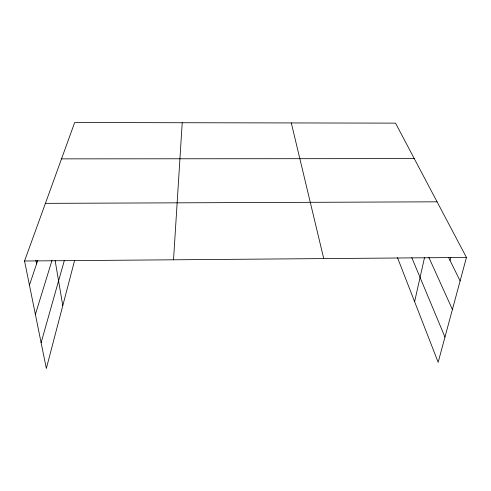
<?xml version="1.0" encoding="UTF-8"?>
<svg xmlns="http://www.w3.org/2000/svg" width="491" height="491" viewBox="0 0 491 491"><rect width="100%" height="100%" fill="white"/><g stroke="black" fill="none" stroke-linecap="round" stroke-linejoin="round"><path stroke-width="0.74" d="M173.526 259.8L182.216 122.732M414.607 301.677L424.512 257.658M450.038 260.439L450.787 257.468M74.632 260.402L46.338 368.471L24.55 260.997L74.675 122.529L395.531 123.131L466.45 257.45L438.162 362.303L397.507 257.677M41.115 342.712L64.346 260.476M35.383 314.436L52.009 260.322M29.442 285.136L37.813 260.218M24.55 260.997L466.45 257.45M45.418 203.354L437.082 201.819M61.522 158.869L414.263 158.605M448.706 257.738L460.116 280.932M428.821 257.309L452.407 309.49M411.808 257.683L444.963 337.102M291.292 122.934L323.741 258.597M35.886 260.15L36.592 263.851M55.139 260.617L62.787 305.635"/></g></svg>
